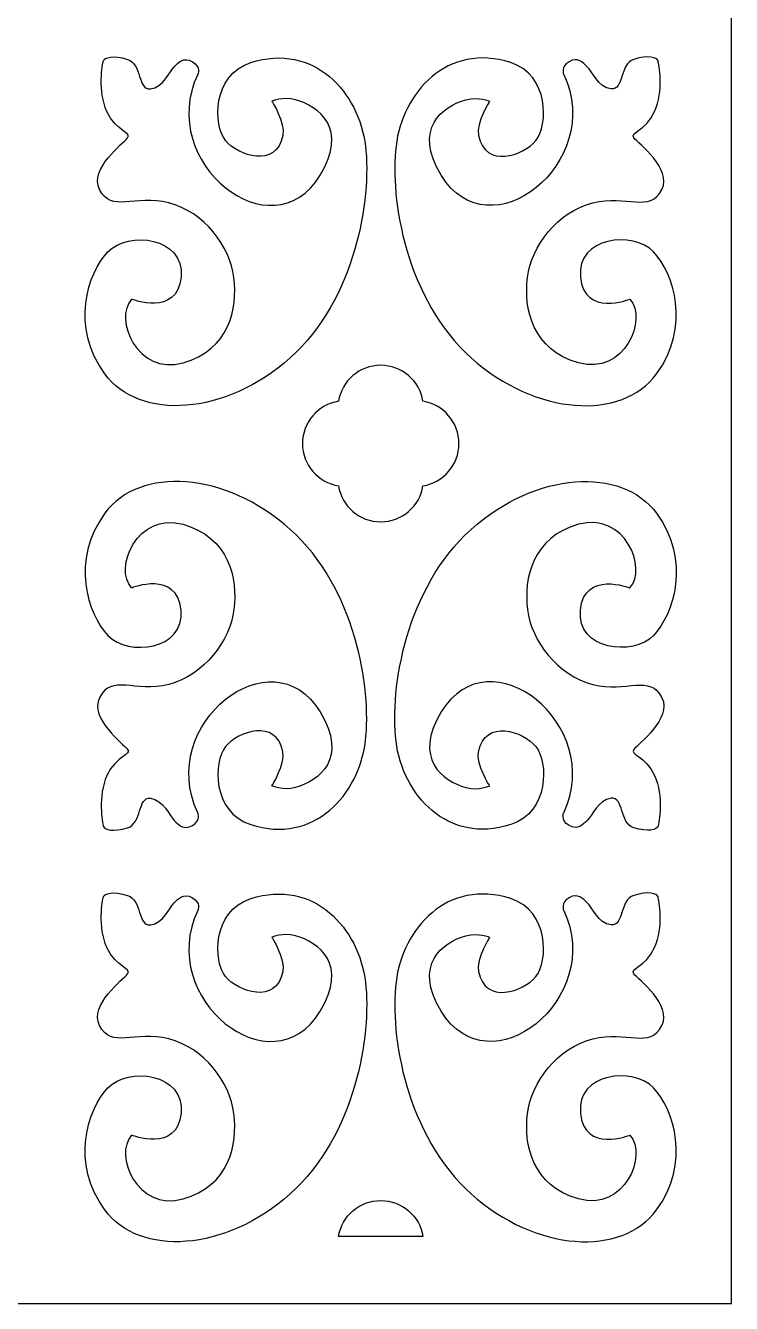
# Model space of a CAD drawing. Header units: centimetres. Extents: x -11.2 to -6.8, y -9 to 9.
# Drawn here: x -8.265 to -6.753, y -9 to -6.264 of the extents above; entities that cross this region are included whole.
import ezdxf

# ---------------------------------------------------------------- set-up
doc = ezdxf.new("R2010")
doc.units = ezdxf.units.CM
doc.header["$MEASUREMENT"] = 0
doc.layers.add('layer 1', color=7, linetype='Continuous')

msp = doc.modelspace()

# ---------------------------------------------------------------- linework, layer by layer
at = {"layer": 'layer 1', "color": 250, "lineweight": 30}
for points, knots in [([(-6.75346, 9.00075), (-6.75346, 9.00075), (-6.75346, -9.00021), (-6.75346, -9.00021), (-6.75346, -9.00021), (-6.75346, -9.00021), (-8.2152, -9.00021), (-8.2152, -9.00021), (-8.2152, -9.00021), (-8.2152, -9.00021), (-8.25354, -9.00021), (-8.25354, -9.00021), (-8.25354, -9.00021), (-8.25354, -9.00021), (-9.67695, -9.00021), (-9.67695, -9.00021), (-9.67695, -9.00021), (-9.67695, -9.00021), (-9.71529, -9.00021), (-9.71529, -9.00021), (-9.71529, -9.00021), (-9.71529, -9.00021), (-11.17704, -9.0002), (-11.17704, -9.0002), (-11.17704, -9.0002), (-11.17704, -9.0002), (-11.17702, 9.00077), (-11.17702, 9.00077), (-11.17702, 9.00077), (-11.17702, 9.00077), (-9.67695, 9.00077), (-9.67695, 9.00077), (-9.67695, 9.00077), (-9.67695, 9.00077), (-9.67695, 9.00075), (-9.67695, 9.00075), (-9.67695, 9.00075), (-9.67695, 9.00075), (-8.25354, 9.00075), (-8.25354, 9.00075), (-8.25354, 9.00075), (-8.25354, 9.00075), (-8.2152, 9.00075), (-8.2152, 9.00075), (-8.2152, 9.00075), (-8.2152, 9.00075), (-6.75346, 9.00075), (-6.75346, 9.00075)], [0, 0, 0, 0, 0.0769231, 0.0769231, 0.0769231, 0.0769231, 0.1538462, 0.1538462, 0.1538462, 0.1538462, 0.2307692, 0.2307692, 0.2307692, 0.2307692, 0.3076923, 0.3076923, 0.3076923, 0.3076923, 0.3846154, 0.3846154, 0.3846154, 0.3846154, 0.4615385, 0.4615385, 0.4615385, 0.4615385, 0.5384615, 0.5384615, 0.5384615, 0.5384615, 0.6153846, 0.6153846, 0.6153846, 0.6153846, 0.6923077, 0.6923077, 0.6923077, 0.6923077, 0.7692308, 0.7692308, 0.7692308, 0.7692308, 0.8461538, 0.8461538, 0.8461538, 0.8461538, 1, 1, 1, 1]), ([(-7.73741, -6.42639), (-7.73741, -6.42639), (-7.71436, -6.4157), (-7.68686, -6.42316), (-7.68686, -6.42316), (-7.63614, -6.43691), (-7.57335, -6.48524), (-7.63382, -6.58468), (-7.63382, -6.58468), (-7.7369, -6.75419), (-7.98546, -6.55825), (-7.89616, -6.36885), (-7.89616, -6.36885), (-7.89616, -6.36885), (-7.88845, -6.35258), (-7.9075, -6.34171), (-7.9075, -6.34171), (-7.92655, -6.33085), (-7.93714, -6.34369), (-7.94666, -6.35258), (-7.94666, -6.35258), (-7.95619, -6.36146), (-7.96994, -6.39701), (-7.99746, -6.39997), (-7.99746, -6.39997), (-8.02498, -6.40293), (-8.01546, -6.34665), (-8.04615, -6.33678), (-8.04615, -6.33678), (-8.07684, -6.3269), (-8.09589, -6.33282), (-8.09801, -6.33974), (-8.09801, -6.33974), (-8.10013, -6.34665), (-8.11071, -6.40491), (-8.0906, -6.44836), (-8.0906, -6.44836), (-8.0705, -6.49181), (-8.03662, -6.49279), (-8.04615, -6.50464), (-8.04615, -6.50464), (-8.05568, -6.51649), (-8.12846, -6.57068), (-8.10648, -6.61524), (-8.10648, -6.61524), (-8.08107, -6.66672), (-8.03133, -6.62511), (-7.9583, -6.64387), (-7.9583, -6.64387), (-7.88193, -6.66349), (-7.82706, -6.73668), (-7.81859, -6.80383), (-7.81859, -6.80383), (-7.81013, -6.87098), (-7.82918, -6.95886), (-7.92761, -6.98651), (-7.92761, -6.98651), (-8.02604, -7.01416), (-8.07684, -6.89172), (-8.03768, -6.85024), (-8.03768, -6.85024), (-8.03768, -6.85024), (-7.94031, -6.88875), (-7.93184, -6.80284), (-7.93184, -6.80284), (-7.92337, -6.71694), (-8.04509, -6.70312), (-8.08849, -6.74854), (-8.08849, -6.74854), (-8.13188, -6.79396), (-8.16892, -6.90949), (-8.09483, -7.01021), (-8.09483, -7.01021), (-8.02075, -7.11093), (-7.83659, -7.10006), (-7.69794, -6.97565), (-7.69794, -6.97565), (-7.55929, -6.85123), (-7.52331, -6.63696), (-7.53706, -6.52242), (-7.53706, -6.52242), (-7.55082, -6.40788), (-7.64719, -6.30004), (-7.78261, -6.34369), (-7.78261, -6.34369), (-7.86561, -6.37044), (-7.86305, -6.47798), (-7.83659, -6.51057), (-7.83659, -6.51057), (-7.81013, -6.54315), (-7.72749, -6.57115), (-7.71381, -6.4997), (-7.71381, -6.4997), (-7.70852, -6.47205), (-7.73741, -6.42639), (-7.73741, -6.42639)], [0, 0, 0, 0, 0.04, 0.04, 0.04, 0.04, 0.08, 0.08, 0.08, 0.08, 0.12, 0.12, 0.12, 0.12, 0.16, 0.16, 0.16, 0.16, 0.2, 0.2, 0.2, 0.2, 0.24, 0.24, 0.24, 0.24, 0.28, 0.28, 0.28, 0.28, 0.32, 0.32, 0.32, 0.32, 0.36, 0.36, 0.36, 0.36, 0.4, 0.4, 0.4, 0.4, 0.44, 0.44, 0.44, 0.44, 0.48, 0.48, 0.48, 0.48, 0.52, 0.52, 0.52, 0.52, 0.56, 0.56, 0.56, 0.56, 0.6, 0.6, 0.6, 0.6, 0.64, 0.64, 0.64, 0.64, 0.68, 0.68, 0.68, 0.68, 0.72, 0.72, 0.72, 0.72, 0.76, 0.76, 0.76, 0.76, 0.8, 0.8, 0.8, 0.8, 0.84, 0.84, 0.84, 0.84, 0.88, 0.88, 0.88, 0.88, 0.92, 0.92, 0.92, 0.92, 1, 1, 1, 1]), ([(-7.27126, -6.42639), (-7.27126, -6.42639), (-7.29432, -6.4157), (-7.32182, -6.42316), (-7.32182, -6.42316), (-7.37254, -6.43691), (-7.43533, -6.48524), (-7.37486, -6.58468), (-7.37486, -6.58468), (-7.27178, -6.75419), (-7.02322, -6.55825), (-7.11251, -6.36885), (-7.11251, -6.36885), (-7.11251, -6.36885), (-7.12023, -6.35258), (-7.10118, -6.34171), (-7.10118, -6.34171), (-7.08213, -6.33085), (-7.07154, -6.34369), (-7.06202, -6.35258), (-7.06202, -6.35258), (-7.05249, -6.36146), (-7.03874, -6.39701), (-7.01121, -6.39997), (-7.01121, -6.39997), (-6.9837, -6.40293), (-6.99322, -6.34665), (-6.96253, -6.33678), (-6.96253, -6.33678), (-6.93183, -6.3269), (-6.91278, -6.33282), (-6.91067, -6.33974), (-6.91067, -6.33974), (-6.90855, -6.34665), (-6.89797, -6.40491), (-6.91807, -6.44836), (-6.91807, -6.44836), (-6.93818, -6.49181), (-6.97206, -6.49279), (-6.96253, -6.50464), (-6.96253, -6.50464), (-6.953, -6.51649), (-6.88022, -6.57068), (-6.9022, -6.61524), (-6.9022, -6.61524), (-6.92761, -6.66672), (-6.97735, -6.62511), (-7.05038, -6.64387), (-7.05038, -6.64387), (-7.12675, -6.66349), (-7.18161, -6.73668), (-7.19008, -6.80383), (-7.19008, -6.80383), (-7.19855, -6.87098), (-7.1795, -6.95886), (-7.08107, -6.98651), (-7.08107, -6.98651), (-6.98264, -7.01416), (-6.93183, -6.89172), (-6.97099, -6.85024), (-6.97099, -6.85024), (-6.97099, -6.85024), (-7.06837, -6.88875), (-7.07684, -6.80284), (-7.07684, -6.80284), (-7.0853, -6.71694), (-6.96359, -6.70312), (-6.92019, -6.74854), (-6.92019, -6.74854), (-6.8768, -6.79396), (-6.83975, -6.90949), (-6.91384, -7.01021), (-6.91384, -7.01021), (-6.98793, -7.11093), (-7.17209, -7.10006), (-7.31074, -6.97565), (-7.31074, -6.97565), (-7.44938, -6.85123), (-7.48537, -6.63696), (-7.47162, -6.52242), (-7.47162, -6.52242), (-7.45785, -6.40788), (-7.36148, -6.30004), (-7.22607, -6.34369), (-7.22607, -6.34369), (-7.14307, -6.37044), (-7.14563, -6.47798), (-7.17209, -6.51057), (-7.17209, -6.51057), (-7.19855, -6.54315), (-7.28119, -6.57115), (-7.29486, -6.4997), (-7.29486, -6.4997), (-7.30016, -6.47205), (-7.27126, -6.42639), (-7.27126, -6.42639)], [0, 0, 0, 0, 0.04, 0.04, 0.04, 0.04, 0.08, 0.08, 0.08, 0.08, 0.12, 0.12, 0.12, 0.12, 0.16, 0.16, 0.16, 0.16, 0.2, 0.2, 0.2, 0.2, 0.24, 0.24, 0.24, 0.24, 0.28, 0.28, 0.28, 0.28, 0.32, 0.32, 0.32, 0.32, 0.36, 0.36, 0.36, 0.36, 0.4, 0.4, 0.4, 0.4, 0.44, 0.44, 0.44, 0.44, 0.48, 0.48, 0.48, 0.48, 0.52, 0.52, 0.52, 0.52, 0.56, 0.56, 0.56, 0.56, 0.6, 0.6, 0.6, 0.6, 0.64, 0.64, 0.64, 0.64, 0.68, 0.68, 0.68, 0.68, 0.72, 0.72, 0.72, 0.72, 0.76, 0.76, 0.76, 0.76, 0.8, 0.8, 0.8, 0.8, 0.84, 0.84, 0.84, 0.84, 0.88, 0.88, 0.88, 0.88, 0.92, 0.92, 0.92, 0.92, 1, 1, 1, 1]), ([(-7.33681, -7.15932), (-7.33681, -7.20495), (-7.37017, -7.24281), (-7.41383, -7.24983), (-7.41383, -7.24983), (-7.42085, -7.29349), (-7.4587, -7.32685), (-7.50434, -7.32685), (-7.50434, -7.32685), (-7.54998, -7.32685), (-7.58782, -7.29349), (-7.59485, -7.24983), (-7.59485, -7.24983), (-7.6385, -7.24281), (-7.67187, -7.20495), (-7.67187, -7.15932), (-7.67187, -7.15932), (-7.67187, -7.11369), (-7.6385, -7.07583), (-7.59485, -7.06881), (-7.59485, -7.06881), (-7.58782, -7.02515), (-7.54998, -6.99179), (-7.50434, -6.99179), (-7.50434, -6.99179), (-7.4587, -6.99179), (-7.42085, -7.02515), (-7.41383, -7.06881), (-7.41383, -7.06881), (-7.37017, -7.07583), (-7.33681, -7.11369), (-7.33681, -7.15932)], [0, 0, 0, 0, 0.1111111, 0.1111111, 0.1111111, 0.1111111, 0.2222222, 0.2222222, 0.2222222, 0.2222222, 0.3333333, 0.3333333, 0.3333333, 0.3333333, 0.4444444, 0.4444444, 0.4444444, 0.4444444, 0.5555556, 0.5555556, 0.5555556, 0.5555556, 0.6666667, 0.6666667, 0.6666667, 0.6666667, 0.7777778, 0.7777778, 0.7777778, 0.7777778, 1, 1, 1, 1]), ([(-7.73741, -7.89226), (-7.73741, -7.89226), (-7.71436, -7.90295), (-7.68686, -7.89549), (-7.68686, -7.89549), (-7.63614, -7.88174), (-7.57335, -7.83341), (-7.63382, -7.73397), (-7.63382, -7.73397), (-7.7369, -7.56446), (-7.98546, -7.7604), (-7.89616, -7.94979), (-7.89616, -7.94979), (-7.89616, -7.94979), (-7.88845, -7.96606), (-7.9075, -7.97693), (-7.9075, -7.97693), (-7.92655, -7.98779), (-7.93714, -7.97496), (-7.94666, -7.96606), (-7.94666, -7.96606), (-7.95619, -7.95718), (-7.96994, -7.92163), (-7.99746, -7.91867), (-7.99746, -7.91867), (-8.02498, -7.91571), (-8.01546, -7.97199), (-8.04615, -7.98187), (-8.04615, -7.98187), (-8.07684, -7.99174), (-8.09589, -7.98581), (-8.09801, -7.97891), (-8.09801, -7.97891), (-8.10013, -7.97199), (-8.11071, -7.91373), (-8.0906, -7.87029), (-8.0906, -7.87029), (-8.0705, -7.82684), (-8.03662, -7.82585), (-8.04615, -7.814), (-8.04615, -7.814), (-8.05568, -7.80215), (-8.12846, -7.74796), (-8.10648, -7.70341), (-8.10648, -7.70341), (-8.08107, -7.65193), (-8.03133, -7.69353), (-7.9583, -7.67477), (-7.9583, -7.67477), (-7.88193, -7.65516), (-7.82706, -7.58196), (-7.81859, -7.51481), (-7.81859, -7.51481), (-7.81013, -7.44766), (-7.82918, -7.35979), (-7.92761, -7.33214), (-7.92761, -7.33214), (-8.02604, -7.30449), (-8.07684, -7.42693), (-8.03768, -7.4684), (-8.03768, -7.4684), (-8.03768, -7.4684), (-7.94031, -7.4299), (-7.93184, -7.5158), (-7.93184, -7.5158), (-7.92337, -7.60171), (-8.04509, -7.61553), (-8.08849, -7.57011), (-8.08849, -7.57011), (-8.13188, -7.52468), (-8.16892, -7.40916), (-8.09483, -7.30844), (-8.09483, -7.30844), (-8.02075, -7.20772), (-7.83659, -7.21859), (-7.69794, -7.343), (-7.69794, -7.343), (-7.55929, -7.46742), (-7.52331, -7.68169), (-7.53706, -7.79623), (-7.53706, -7.79623), (-7.55082, -7.91077), (-7.64719, -8.01861), (-7.78261, -7.97496), (-7.78261, -7.97496), (-7.86561, -7.9482), (-7.86305, -7.84066), (-7.83659, -7.80807), (-7.83659, -7.80807), (-7.81013, -7.77549), (-7.72749, -7.7475), (-7.71381, -7.81894), (-7.71381, -7.81894), (-7.70852, -7.84659), (-7.73741, -7.89226), (-7.73741, -7.89226)], [0, 0, 0, 0, 0.04, 0.04, 0.04, 0.04, 0.08, 0.08, 0.08, 0.08, 0.12, 0.12, 0.12, 0.12, 0.16, 0.16, 0.16, 0.16, 0.2, 0.2, 0.2, 0.2, 0.24, 0.24, 0.24, 0.24, 0.28, 0.28, 0.28, 0.28, 0.32, 0.32, 0.32, 0.32, 0.36, 0.36, 0.36, 0.36, 0.4, 0.4, 0.4, 0.4, 0.44, 0.44, 0.44, 0.44, 0.48, 0.48, 0.48, 0.48, 0.52, 0.52, 0.52, 0.52, 0.56, 0.56, 0.56, 0.56, 0.6, 0.6, 0.6, 0.6, 0.64, 0.64, 0.64, 0.64, 0.68, 0.68, 0.68, 0.68, 0.72, 0.72, 0.72, 0.72, 0.76, 0.76, 0.76, 0.76, 0.8, 0.8, 0.8, 0.8, 0.84, 0.84, 0.84, 0.84, 0.88, 0.88, 0.88, 0.88, 0.92, 0.92, 0.92, 0.92, 1, 1, 1, 1]), ([(-7.27126, -7.89226), (-7.27126, -7.89226), (-7.29432, -7.90295), (-7.32182, -7.89549), (-7.32182, -7.89549), (-7.37254, -7.88174), (-7.43533, -7.83341), (-7.37486, -7.73397), (-7.37486, -7.73397), (-7.27178, -7.56446), (-7.02322, -7.7604), (-7.11251, -7.94979), (-7.11251, -7.94979), (-7.11251, -7.94979), (-7.12023, -7.96606), (-7.10118, -7.97693), (-7.10118, -7.97693), (-7.08213, -7.98779), (-7.07154, -7.97496), (-7.06202, -7.96606), (-7.06202, -7.96606), (-7.05249, -7.95718), (-7.03874, -7.92163), (-7.01121, -7.91867), (-7.01121, -7.91867), (-6.9837, -7.91571), (-6.99322, -7.97199), (-6.96253, -7.98187), (-6.96253, -7.98187), (-6.93183, -7.99174), (-6.91278, -7.98581), (-6.91067, -7.97891), (-6.91067, -7.97891), (-6.90855, -7.97199), (-6.89797, -7.91373), (-6.91807, -7.87029), (-6.91807, -7.87029), (-6.93818, -7.82684), (-6.97206, -7.82585), (-6.96253, -7.814), (-6.96253, -7.814), (-6.953, -7.80215), (-6.88022, -7.74796), (-6.9022, -7.70341), (-6.9022, -7.70341), (-6.92761, -7.65193), (-6.97735, -7.69353), (-7.05038, -7.67477), (-7.05038, -7.67477), (-7.12675, -7.65516), (-7.18161, -7.58196), (-7.19008, -7.51481), (-7.19008, -7.51481), (-7.19855, -7.44766), (-7.1795, -7.35979), (-7.08107, -7.33214), (-7.08107, -7.33214), (-6.98264, -7.30449), (-6.93183, -7.42693), (-6.97099, -7.4684), (-6.97099, -7.4684), (-6.97099, -7.4684), (-7.06837, -7.4299), (-7.07684, -7.5158), (-7.07684, -7.5158), (-7.0853, -7.60171), (-6.96359, -7.61553), (-6.92019, -7.57011), (-6.92019, -7.57011), (-6.8768, -7.52468), (-6.83975, -7.40916), (-6.91384, -7.30844), (-6.91384, -7.30844), (-6.98793, -7.20772), (-7.17209, -7.21859), (-7.31074, -7.343), (-7.31074, -7.343), (-7.44938, -7.46742), (-7.48537, -7.68169), (-7.47162, -7.79623), (-7.47162, -7.79623), (-7.45785, -7.91077), (-7.36148, -8.01861), (-7.22607, -7.97496), (-7.22607, -7.97496), (-7.14307, -7.9482), (-7.14563, -7.84066), (-7.17209, -7.80807), (-7.17209, -7.80807), (-7.19855, -7.77549), (-7.28119, -7.7475), (-7.29486, -7.81894), (-7.29486, -7.81894), (-7.30016, -7.84659), (-7.27126, -7.89226), (-7.27126, -7.89226)], [0, 0, 0, 0, 0.04, 0.04, 0.04, 0.04, 0.08, 0.08, 0.08, 0.08, 0.12, 0.12, 0.12, 0.12, 0.16, 0.16, 0.16, 0.16, 0.2, 0.2, 0.2, 0.2, 0.24, 0.24, 0.24, 0.24, 0.28, 0.28, 0.28, 0.28, 0.32, 0.32, 0.32, 0.32, 0.36, 0.36, 0.36, 0.36, 0.4, 0.4, 0.4, 0.4, 0.44, 0.44, 0.44, 0.44, 0.48, 0.48, 0.48, 0.48, 0.52, 0.52, 0.52, 0.52, 0.56, 0.56, 0.56, 0.56, 0.6, 0.6, 0.6, 0.6, 0.64, 0.64, 0.64, 0.64, 0.68, 0.68, 0.68, 0.68, 0.72, 0.72, 0.72, 0.72, 0.76, 0.76, 0.76, 0.76, 0.8, 0.8, 0.8, 0.8, 0.84, 0.84, 0.84, 0.84, 0.88, 0.88, 0.88, 0.88, 0.92, 0.92, 0.92, 0.92, 1, 1, 1, 1]), ([(-7.73741, -8.21628), (-7.73741, -8.21628), (-7.71436, -8.20559), (-7.68686, -8.21305), (-7.68686, -8.21305), (-7.63614, -8.2268), (-7.57335, -8.27513), (-7.63382, -8.37457), (-7.63382, -8.37457), (-7.7369, -8.54408), (-7.98546, -8.34813), (-7.89616, -8.15874), (-7.89616, -8.15874), (-7.89616, -8.15874), (-7.88845, -8.14247), (-7.9075, -8.1316), (-7.9075, -8.1316), (-7.92655, -8.12074), (-7.93714, -8.13358), (-7.94666, -8.14247), (-7.94666, -8.14247), (-7.95619, -8.15135), (-7.96994, -8.1869), (-7.99746, -8.18987), (-7.99746, -8.18987), (-8.02498, -8.19282), (-8.01546, -8.13655), (-8.04615, -8.12667), (-8.04615, -8.12667), (-8.07684, -8.11679), (-8.09589, -8.12272), (-8.09801, -8.12963), (-8.09801, -8.12963), (-8.10013, -8.13655), (-8.11071, -8.1948), (-8.0906, -8.23824), (-8.0906, -8.23824), (-8.0705, -8.28169), (-8.03662, -8.28268), (-8.04615, -8.29454), (-8.04615, -8.29454), (-8.05568, -8.30638), (-8.12846, -8.36058), (-8.10648, -8.40513), (-8.10648, -8.40513), (-8.08107, -8.4566), (-8.03133, -8.415), (-7.9583, -8.43376), (-7.9583, -8.43376), (-7.88193, -8.45338), (-7.82706, -8.52658), (-7.81859, -8.59372), (-7.81859, -8.59372), (-7.81013, -8.66087), (-7.82918, -8.74875), (-7.92761, -8.7764), (-7.92761, -8.7764), (-8.02604, -8.80404), (-8.07684, -8.68161), (-8.03768, -8.64013), (-8.03768, -8.64013), (-8.03768, -8.64013), (-7.94031, -8.67864), (-7.93184, -8.59273), (-7.93184, -8.59273), (-7.92337, -8.50683), (-8.04509, -8.49301), (-8.08849, -8.53843), (-8.08849, -8.53843), (-8.13188, -8.58385), (-8.16892, -8.69938), (-8.09483, -8.80009), (-8.09483, -8.80009), (-8.02075, -8.90081), (-7.83659, -8.88995), (-7.69794, -8.76554), (-7.69794, -8.76554), (-7.55929, -8.64112), (-7.52331, -8.42684), (-7.53706, -8.3123), (-7.53706, -8.3123), (-7.55082, -8.19776), (-7.64719, -8.08993), (-7.78261, -8.13358), (-7.78261, -8.13358), (-7.86561, -8.16033), (-7.86305, -8.26787), (-7.83659, -8.30046), (-7.83659, -8.30046), (-7.81013, -8.33304), (-7.72749, -8.36104), (-7.71381, -8.28959), (-7.71381, -8.28959), (-7.70852, -8.26195), (-7.73741, -8.21628), (-7.73741, -8.21628)], [0, 0, 0, 0, 0.04, 0.04, 0.04, 0.04, 0.08, 0.08, 0.08, 0.08, 0.12, 0.12, 0.12, 0.12, 0.16, 0.16, 0.16, 0.16, 0.2, 0.2, 0.2, 0.2, 0.24, 0.24, 0.24, 0.24, 0.28, 0.28, 0.28, 0.28, 0.32, 0.32, 0.32, 0.32, 0.36, 0.36, 0.36, 0.36, 0.4, 0.4, 0.4, 0.4, 0.44, 0.44, 0.44, 0.44, 0.48, 0.48, 0.48, 0.48, 0.52, 0.52, 0.52, 0.52, 0.56, 0.56, 0.56, 0.56, 0.6, 0.6, 0.6, 0.6, 0.64, 0.64, 0.64, 0.64, 0.68, 0.68, 0.68, 0.68, 0.72, 0.72, 0.72, 0.72, 0.76, 0.76, 0.76, 0.76, 0.8, 0.8, 0.8, 0.8, 0.84, 0.84, 0.84, 0.84, 0.88, 0.88, 0.88, 0.88, 0.92, 0.92, 0.92, 0.92, 1, 1, 1, 1]), ([(-7.27126, -8.21628), (-7.27126, -8.21628), (-7.29432, -8.20559), (-7.32182, -8.21305), (-7.32182, -8.21305), (-7.37254, -8.2268), (-7.43533, -8.27513), (-7.37486, -8.37457), (-7.37486, -8.37457), (-7.27178, -8.54408), (-7.02322, -8.34813), (-7.11251, -8.15874), (-7.11251, -8.15874), (-7.11251, -8.15874), (-7.12023, -8.14247), (-7.10118, -8.1316), (-7.10118, -8.1316), (-7.08213, -8.12074), (-7.07154, -8.13358), (-7.06202, -8.14247), (-7.06202, -8.14247), (-7.05249, -8.15135), (-7.03874, -8.1869), (-7.01121, -8.18987), (-7.01121, -8.18987), (-6.9837, -8.19282), (-6.99322, -8.13655), (-6.96253, -8.12667), (-6.96253, -8.12667), (-6.93183, -8.11679), (-6.91278, -8.12272), (-6.91067, -8.12963), (-6.91067, -8.12963), (-6.90855, -8.13655), (-6.89797, -8.1948), (-6.91807, -8.23824), (-6.91807, -8.23824), (-6.93818, -8.28169), (-6.97206, -8.28268), (-6.96253, -8.29454), (-6.96253, -8.29454), (-6.953, -8.30638), (-6.88022, -8.36058), (-6.9022, -8.40513), (-6.9022, -8.40513), (-6.92761, -8.4566), (-6.97735, -8.415), (-7.05038, -8.43376), (-7.05038, -8.43376), (-7.12675, -8.45338), (-7.18161, -8.52658), (-7.19008, -8.59372), (-7.19008, -8.59372), (-7.19855, -8.66087), (-7.1795, -8.74875), (-7.08107, -8.7764), (-7.08107, -8.7764), (-6.98264, -8.80404), (-6.93183, -8.68161), (-6.97099, -8.64013), (-6.97099, -8.64013), (-6.97099, -8.64013), (-7.06837, -8.67864), (-7.07684, -8.59273), (-7.07684, -8.59273), (-7.0853, -8.50683), (-6.96359, -8.49301), (-6.92019, -8.53843), (-6.92019, -8.53843), (-6.8768, -8.58385), (-6.83975, -8.69938), (-6.91384, -8.80009), (-6.91384, -8.80009), (-6.98793, -8.90081), (-7.17209, -8.88995), (-7.31074, -8.76554), (-7.31074, -8.76554), (-7.44938, -8.64112), (-7.48537, -8.42684), (-7.47162, -8.3123), (-7.47162, -8.3123), (-7.45785, -8.19776), (-7.36148, -8.08993), (-7.22607, -8.13358), (-7.22607, -8.13358), (-7.14307, -8.16033), (-7.14563, -8.26787), (-7.17209, -8.30046), (-7.17209, -8.30046), (-7.19855, -8.33304), (-7.28119, -8.36104), (-7.29486, -8.28959), (-7.29486, -8.28959), (-7.30016, -8.26195), (-7.27126, -8.21628), (-7.27126, -8.21628)], [0, 0, 0, 0, 0.04, 0.04, 0.04, 0.04, 0.08, 0.08, 0.08, 0.08, 0.12, 0.12, 0.12, 0.12, 0.16, 0.16, 0.16, 0.16, 0.2, 0.2, 0.2, 0.2, 0.24, 0.24, 0.24, 0.24, 0.28, 0.28, 0.28, 0.28, 0.32, 0.32, 0.32, 0.32, 0.36, 0.36, 0.36, 0.36, 0.4, 0.4, 0.4, 0.4, 0.44, 0.44, 0.44, 0.44, 0.48, 0.48, 0.48, 0.48, 0.52, 0.52, 0.52, 0.52, 0.56, 0.56, 0.56, 0.56, 0.6, 0.6, 0.6, 0.6, 0.64, 0.64, 0.64, 0.64, 0.68, 0.68, 0.68, 0.68, 0.72, 0.72, 0.72, 0.72, 0.76, 0.76, 0.76, 0.76, 0.8, 0.8, 0.8, 0.8, 0.84, 0.84, 0.84, 0.84, 0.88, 0.88, 0.88, 0.88, 0.92, 0.92, 0.92, 0.92, 1, 1, 1, 1]), ([(-7.59485, -8.85686), (-7.59485, -8.85686), (-7.41383, -8.85686), (-7.41383, -8.85686), (-7.41383, -8.85686), (-7.42085, -8.81321), (-7.4587, -8.77984), (-7.50434, -8.77984), (-7.50434, -8.77984), (-7.54998, -8.77984), (-7.58782, -8.81321), (-7.59485, -8.85686)], [0, 0, 0, 0, 0.25, 0.25, 0.25, 0.25, 0.5, 0.5, 0.5, 0.5, 1, 1, 1, 1])]:
    msp.add_open_spline(points, degree=3, knots=knots, dxfattribs=at)

doc.saveas('drawing.dxf')
